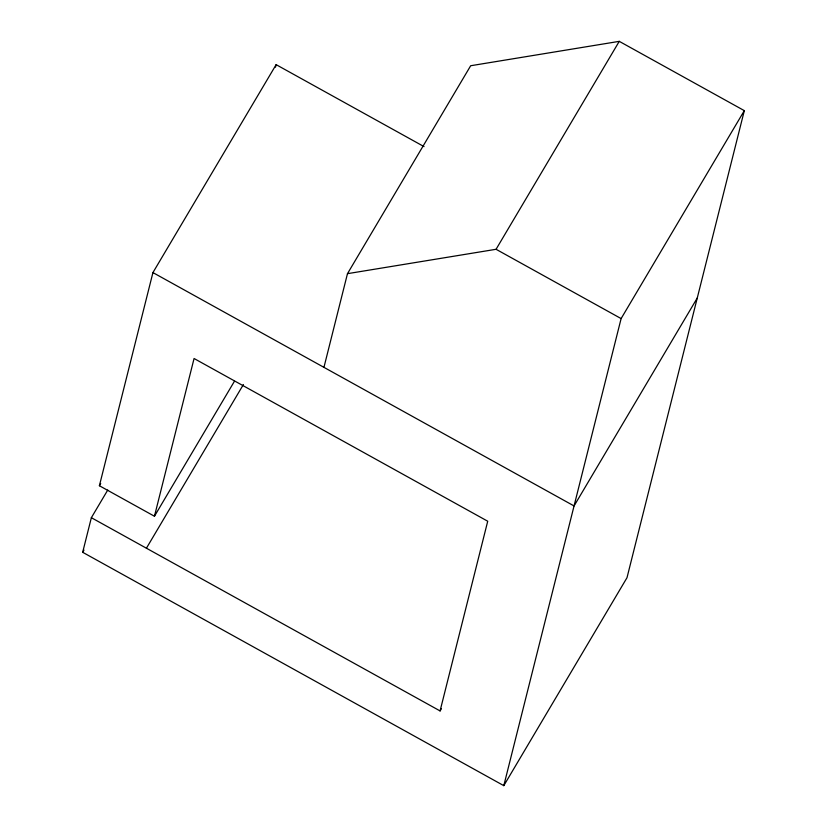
<?xml version="1.0" encoding="UTF-8"?>
<svg xmlns="http://www.w3.org/2000/svg" width="827" height="827" viewBox="0 0 827 827"><rect width="100%" height="100%" fill="white"/><g stroke="black" fill="none" stroke-linecap="round" stroke-linejoin="round"><path stroke-width="1.24" d="M323.946 367.353L347.474 273.675L470.677 65.736L619.268 41.35L744.321 110.642L627 577.711L503.798 785.65L82.679 552.291L91.363 517.702L107.748 490.049M234.403 381.309L154.453 516.244L99.395 485.738L152.933 272.59L276.135 64.651L424.034 146.606M154.453 516.244L194.066 358.505L487.723 521.227L440.078 710.931L91.363 517.702M275.505 67.142L276.135 64.651M503.798 785.65L621.118 318.581L744.321 110.642M99.395 485.738L100.708 483.526M82.679 552.291L83.982 550.079M146.42 548.208L243.407 384.514M347.474 273.675L496.066 249.289L619.268 41.35M440.078 710.931L441.38 708.718M697.264 298.009L574.062 505.948L152.933 272.59M496.066 249.289L621.118 318.581"/></g></svg>
